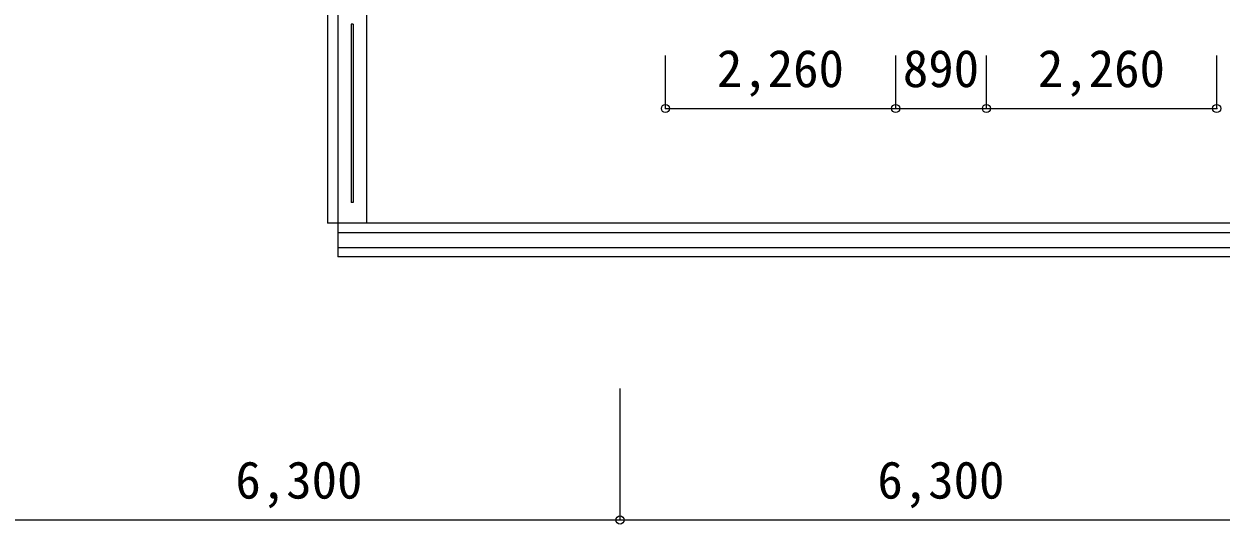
# Model space of a CAD drawing. Units: millimetres, scale not verified. Extents: x -41541 to 40812, y -111456 to -40681.
# Drawn here: x 17634 to 29381, y -106155 to -101245 of the extents above; entities that cross this region are included whole.
import ezdxf
from ezdxf.enums import TextEntityAlignment as Align

# ---------------------------------------------------------------- set-up
doc = ezdxf.new("R2010")
doc.units = ezdxf.units.MM
doc.header["$LTSCALE"] = 200
doc.header["$PDMODE"] = 32
doc.header["$PDSIZE"] = 80
for name, color, linetype, lineweight in [('0-1_躯体', 7, 'Continuous', 9), ('0-5_設備機器', 7, 'Continuous', 9), ('0-6_寸法', 4, 'Continuous', 5)]:
    doc.layers.add(name, color=color, linetype=linetype, lineweight=lineweight)
doc.styles.add('ＭＳ ゴシック', font='')
doc.styles.get('ＭＳ ゴシック').set_extended_font_data('MS Gothic')

msp = doc.modelspace()

# ---------------------------------------------------------------- linework, layer by layer
at = {"layer": '0-1_躯体'}
for p, q in [((20713.9, -99021.2), (20713.9, -103531.2)), ((20993.9, -99446.2), (20993.9, -103201.2)), ((33123.9, -103201.2), (20713.9, -103201.2)), ((20713.9, -103291.2), (33123.9, -103291.2)), ((20713.9, -103441.2), (33123.9, -103441.2)), ((38108.9, -103531.2), (20713.9, -103531.2))]:
    msp.add_line(p, q, dxfattribs=at)
at = {"layer": '0-5_設備機器'}
for p, q in [((20613.9, -99246.2), (20613.9, -103201.2)), ((20713.9, -99246.2), (20713.9, -103201.2)), ((20863.9, -101246.2), (20843.9, -101246.2)), ((20843.9, -101246.2), (20843.9, -102996.2)), ((20863.9, -101246.2), (20863.9, -102996.2)), ((20863.9, -102996.2), (20843.9, -102996.2)), ((20713.9, -103201.2), (20613.9, -103201.2))]:
    msp.add_line(p, q, dxfattribs=at)
at = {"layer": '0-6_寸法'}
for p, q in [((23928.9, -102075.2), (23928.9, -101556.2)), ((26188.9, -102075.2), (26188.9, -101556.2)), ((26188.9, -102075.2), (26188.9, -101556.2)), ((27078.9, -102075.2), (27078.9, -101556.2)), ((27078.9, -102075.2), (27078.9, -101556.2)), ((29338.9, -102075.2), (29338.9, -101556.2)), ((23928.9, -102075.2), (26188.9, -102075.2)), ((26188.9, -102075.2), (27078.9, -102075.2)), ((27078.9, -102075.2), (29338.9, -102075.2)), ((23483.9, -106114.7), (23483.9, -104824.5)), ((17183.9, -106114.7), (23483.9, -106114.7)), ((23483.9, -106114.7), (29783.9, -106114.7))]:
    msp.add_line(p, q, dxfattribs=at)
for p in [(23928.9, -102075.2), (26188.9, -102075.2), (27078.9, -102075.2), (29338.9, -102075.2), (23483.9, -106114.7)]:
    msp.add_point(p, dxfattribs=at)

# ---------------------------------------------------------------- texts
at = {"layer": '0-6_寸法', "style": 'ＭＳ ゴシック'}
for s, p in [('2,260', (24433.9, -101975.2)), ('890', (26258.9, -101975.2)), ('2,260', (27583.9, -101975.2)), ('6,300', (19708.9, -106014.7)), ('6,300', (26008.9, -106014.7))]:
    msp.add_text(s, height=366.6, dxfattribs=at).set_placement(p, align=Align.BOTTOM_LEFT)

doc.saveas('drawing.dxf')
